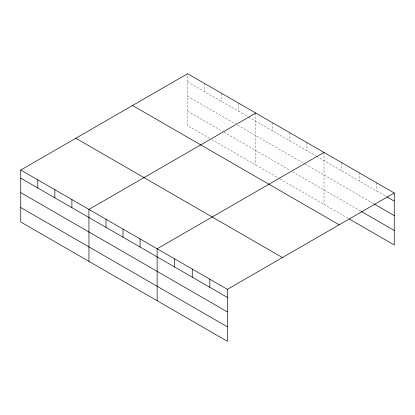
<?xml version="1.0" encoding="UTF-8"?>
<svg xmlns="http://www.w3.org/2000/svg" width="415" height="415" viewBox="0 0 415 415"><rect width="100%" height="100%" fill="white"/><g stroke="black" fill="none" stroke-linecap="round" stroke-linejoin="round"><path stroke-width="0.31" stroke-dasharray="2.08 1.56" d="M187.611 81.812L248.103 116.74M248.652 117.056L316.292 156.107M316.842 156.424L386.567 196.679M187.611 96.28L235.455 123.903M237.655 125.174L304.745 163.909M305.295 164.226L373.391 203.542M187.611 111.189L223.358 131.825M223.908 132.141L289.898 170.243M292.648 171.831L360.77 211.157M209.611 138.356L187.611 125.657L187.611 73.704M211.811 139.627L279.451 178.678M280.001 178.995L348.144 218.337M376.685 182.865L376.685 190.973M359.12 172.723L359.12 180.831M341.555 162.587L341.555 170.69M323.996 152.445L323.996 204.393M306.944 142.599L306.944 150.707M289.898 132.758L289.898 140.867M272.852 122.918L272.852 131.026M255.806 113.077L255.806 165.025M238.755 103.231L238.755 111.339M221.709 93.391L221.709 101.499M204.662 83.55L204.662 91.653"/><path stroke-width="0.62" d="M20.75 170.041L227.389 289.343L227.389 341.296L20.75 221.994L20.75 170.041L187.611 73.704L394.25 193.006L394.25 244.959L349.243 218.97M255.806 113.077L88.94 209.414L88.94 261.362M323.996 152.445L157.129 248.782L157.129 300.73M227.389 289.343L394.25 193.006M387.112 196.995L394.25 201.114M373.941 203.858L394.25 215.582M361.32 211.474L394.25 230.486M132.551 105.498L339.185 224.795M75.815 138.252L282.449 257.554M20.75 178.149L227.389 297.451M20.75 192.617L227.389 311.919M20.75 207.526L227.389 326.828M209.824 279.202L209.824 287.31M192.259 269.065L192.259 277.168M174.694 258.924L174.694 267.032M140.083 238.941L140.083 247.044M123.037 229.096L123.037 237.204M105.986 219.255L105.986 227.363M71.894 199.568L71.894 207.676M54.847 189.728L54.847 197.836M37.796 179.887L37.796 187.995"/></g></svg>
